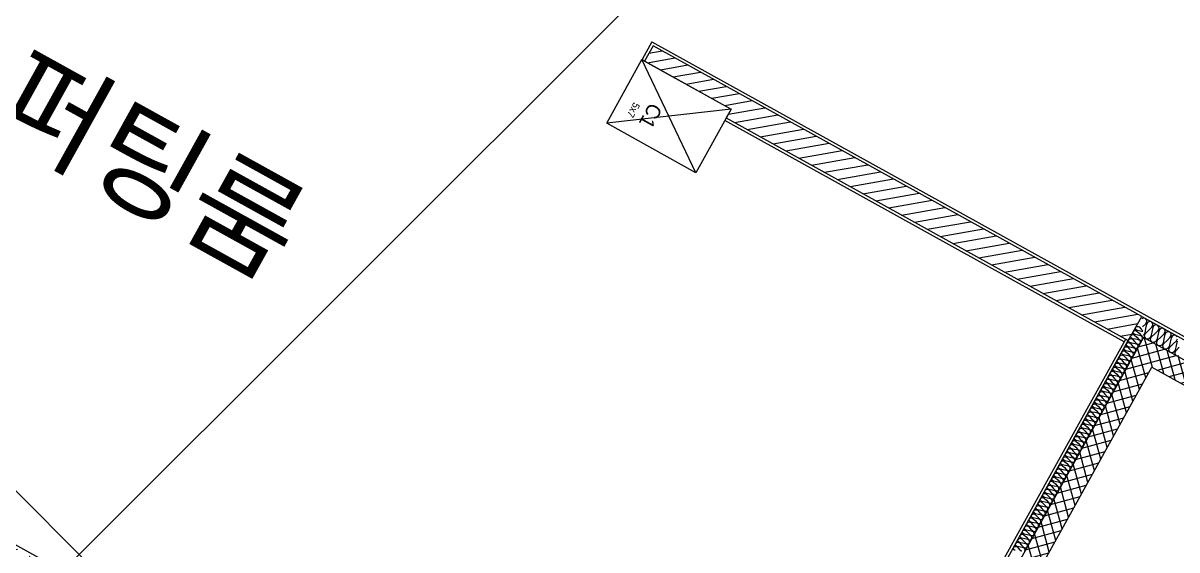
# Model space of a CAD drawing. Header units: millimetres. Extents: x -21000 to 567700, y 435000 to 850800.
# Drawn here: x 263850 to 271770, y 576083 to 579702 of the extents above; entities that cross this region are included whole.
import ezdxf
from ezdxf.xclip import XClip

# ---------------------------------------------------------------- set-up
doc = ezdxf.new("R2010")
doc.units = ezdxf.units.MM
doc.header["$LTSCALE"] = 700
doc.header["$XCLIPFRAME"] = 2
doc.linetypes.add('AB_Pbase$0$주차장기둥$0$CEN', pattern=[62, 60, -1, 0, -1])
doc.layers.get('0').update_dxf_attribs({"color": 2})
doc.layers.add('AB_Pbase$0$DEFPOINT', color=247, linetype='Continuous', plot=False)
doc.layers.add('AB_Pbase$0$주차장기둥$0$DEFPOINT', color=247, linetype='Continuous', plot=False)
for name, color, linetype in [('AB_Pbase$0$ELE8', 8, 'Continuous'), ('AB_Pbase$0$FIN', 6, 'Continuous'), ('AB_Pbase$0$HAT-BR', 5, 'Continuous'), ('AB_Pbase$0$INS', 8, 'Continuous'), ('AB_Pbase$0$WAL', 3, 'Continuous'), ('AB_Pbase$0$주차장기둥$0$CEN_P', 244, 'AB_Pbase$0$주차장기둥$0$CEN')]:
    doc.layers.add(name, color=color, linetype=linetype)
doc.styles.add('AB_Pbase$0$울릉도L', font='')
doc.styles.add('AB_Pbase$0$주차장기둥$0$맑은 고딕', font='')
doc.styles.get('AB_Pbase$0$울릉도L').set_extended_font_data('Dotum')
doc.styles.get('AB_Pbase$0$주차장기둥$0$맑은 고딕').set_extended_font_data('Dotum')

# ---------------------------------------------------------------- blocks, each defined once
blk = doc.blocks.new('AB_Pbase$0$주차장기둥$0$cen 2bl 지하')
at = {"layer": 'AB_Pbase$0$주차장기둥$0$CEN_P', "color": 54}
for p, q in [((-87764.1, 77982.1), (41391.4, 40910.3)), ((-23918.9, 66627), (-42086.9, 3331.1))]:
    blk.add_line(p, q, dxfattribs=at)
blk = doc.blocks.new('AB_Pbase$0$주차장기둥$0$p기둥 5x7')
blk.add_lwpolyline([(-250, 350), (250, 350), (250, -350), (-250, -350)], close=True)
at = {"layer": 'AB_Pbase$0$주차장기둥$0$DEFPOINT'}
for p, q in [((250, 350), (-250, -350)), ((-250, 350), (250, -350))]:
    blk.add_line(p, q, dxfattribs=at)
at = {"layer": 'AB_Pbase$0$주차장기둥$0$DEFPOINT', "color": 6, "style": 'AB_Pbase$0$주차장기둥$0$맑은 고딕'}
for s, height, p in [('C1', 100, (-24.4, -160.2)), ('5x7', 50, (28.8, -258.5))]:
    blk.add_text(s, height=height, rotation=0, dxfattribs=at).set_placement(p)
blk = doc.blocks.new('AB_Pbase$0$주차장기둥')
for name, p, rotation in [('AB_Pbase$0$주차장기둥$0$cen 2bl 지하', (36991.8, -11666.7), 1.99999810188403), ('AB_Pbase$0$주차장기둥$0$p기둥 5x7', (11059.6, 52250.1), 271.9999981018843)]:
    blk.add_blockref(name, p, dxfattribs=dict(rotation=rotation))
blk = doc.blocks.new('AB_Pbase')
at = {"layer": 'AB_Pbase$0$ELE8'}
h = blk.add_hatch(dxfattribs=at)
h.set_pattern_fill('NET', color=256, scale=20, angle=15.182184)
h.paths.add_polyline_path([(273083.7, 576687.4), (271540, 577543.1), (269067.7, 573082.9), (269198.9, 573010.2), (271598.5, 577339.2), (273011, 576556.2)])
h.paths.add_polyline_path([(271036.4, 571991.6), (269969.4, 572583.1), (269896.7, 572451.9), (270963.7, 571860.4)])
h.paths.add_polyline_path([(267533.6, 573933.3), (268338.2, 573487.2), (268265.5, 573356), (267460.8, 573802.1)])
h.paths.add_polyline_path([(265762.5, 574915), (265689.7, 574783.8), (266666.9, 574242.1), (266739.6, 574373.3)])
h.paths.add_polyline_path([(282834.2, 606034.8), (283184, 605840.9), (283169.5, 605814.7), (283344.4, 605717.8), (283358.9, 605743.9), (283971.2, 605404.6), (286695.8, 610320), (286564.6, 610392.7), (286254.3, 609833), (283267.5, 611488.6), (283194.8, 611357.4), (286181.6, 609701.8), (283912.7, 605608.5), (280799.1, 607334.5), (280726.3, 607203.3), (282834.2, 606034.9)])
h.paths.add_polyline_path([(284863.4, 564098.5), (284936.1, 564229.7), (285618.3, 563851.5), (285545.6, 563720.4)])
h.paths.add_polyline_path([(288106.1, 564564.9), (288237.3, 564492.2), (288615.4, 565174.4), (288484.2, 565247.1)])
h.paths.add_polyline_path([(287614.8, 563328), (287687.5, 563459.2), (288859.5, 562809.5), (288786.8, 562678.3)])
h.paths.add_polyline_path([(290056.1, 561894.8), (289924.9, 561967.5), (289110.4, 560498.1), (289241.6, 560425.4)])
h.paths.add_polyline_path([(281687.8, 603760.5), (279492.5, 604977.4), (279630.7, 605226.6), (279761.9, 605153.9), (279696.4, 605035.8), (281760.5, 603891.7), (281687.8, 603760.5)])
h.paths.add_polyline_path([(282125.1, 603518.1), (286585.7, 601045.6), (286658.4, 601176.7), (282197.8, 603649.3), (282125.1, 603518.1)])
h.paths.add_polyline_path([(287197.9, 600706.2), (287270.6, 600837.4), (288119, 600367.1), (274239.1, 575327.1), (274107.9, 575399.8), (274340.4, 575819.3), (273623.2, 576216.8), (273695.9, 576348), (274413.1, 575950.5), (287915.1, 600308.6), (287197.9, 600706.2)])
at = {"layer": 'AB_Pbase$0$HAT-BR'}
h = blk.add_hatch(dxfattribs=at)
h.set_pattern_fill('ANSI31', color=256, scale=20, angle=145)
h.paths.add_polyline_path([(235929.4, 604527.6), (236063.8, 604661.9), (238153, 602571.6), (240063.6, 606018.4), (240229.8, 605926.3), (238280.5, 602409.7), (237010.4, 601140.3), (237826.9, 600323.4), (237692.5, 600189.1), (236741.7, 601140.4), (238029, 602427)])
h.paths.add_polyline_path([(238632.8, 599517.1), (232550.1, 593437.5), (232684.4, 593303.2), (238767.1, 599382.7)])
h.paths.add_polyline_path([(239573, 598576.4), (244422.5, 593724.3), (238339.7, 587644.8), (238205.4, 587779.2), (244153.8, 593724.4), (239438.6, 598442)])
h.paths.add_polyline_path([(253366.3, 576146.8), (254890.9, 574621.3), (254756.5, 574487), (253231.9, 576012.5)], flags=17)
h.paths.add_polyline_path([(246954.3, 581883.1), (245525.6, 580455.2), (245391.3, 580589.5), (246820, 582017.5)])
h.paths.add_polyline_path([(247173.6, 582371), (252407.6, 587602.2), (252541.9, 587467.8), (247308, 582236.6)])
h.paths.add_polyline_path([(260580.1, 582120.7), (261142.4, 583135.1), (260976.2, 583227.2), (260414, 582212.8)], flags=17)
h.paths.add_polyline_path([(263886.9, 576046.1), (264234.4, 575698.5), (264194.3, 575658.4), (265114.4, 575148.5), (265206.5, 575314.6)])
edge = h.paths.add_edge_path()
edge.add_line((263638.9, 581842.7), (261303.6, 583137.2))
edge.add_line((261303.6, 583137.2), (261395.8, 583303.3))
edge.add_line((261395.8, 583303.3), (265930.7, 580789.6))
edge.add_line((265930.7, 580789.6), (269809.1, 587786.6))
edge.add_line((269809.1, 587786.6), (269975.3, 587694.4))
edge.add_line((269975.3, 587694.4), (266096.8, 580697.5))
edge.add_line((266096.8, 580697.5), (266534.1, 580455.1))
edge.add_line((266534.1, 580455.1), (266442, 580288.9))
edge.add_line((266442, 580288.9), (263805.1, 581750.6))
edge.add_line((263638.9, 581842.7), (262485.1, 579761.3))
edge.add_line((263805.1, 581750.6), (261405.4, 577421.6))
edge.add_line((262393, 579595.1), (259935.3, 580957.4))
edge.add_line((262485.1, 579761.3), (259861.3, 581215.7))
edge.add_line((262393, 579595.1), (261239.3, 577513.7))
edge.add_line((259861.3, 581215.7), (259168.1, 579965.2))
edge.add_line((259334.3, 579873.1), (259168.1, 579965.2))
edge.add_line((259935.3, 580957.4), (259334.3, 579873.1))
edge.add_line((261239.3, 577513.7), (258615.4, 578968.1))
edge.add_line((258615.4, 578968.1), (258523.3, 578802))
edge.add_line((258523.3, 578802), (263739.4, 575910.6))
edge.add_line((263739.4, 575910.6), (263879.2, 576050.4))
edge.add_line((263879.2, 576050.4), (261405.4, 577421.6))
edge = h.paths.add_edge_path()
edge.add_line((273761.7, 610263.5), (273411.9, 610457.4))
edge.add_line((273411.9, 610457.4), (273281, 610221.2))
edge.add_line((273281, 610221.2), (271837.9, 611021.2))
edge.add_line((271837.9, 611021.2), (270579.8, 608751.5))
edge.add_line((270579.8, 608751.5), (267899.1, 610237.5))
edge.add_line((267899.1, 610237.5), (268345.1, 611042.1))
edge.add_line((268345.1, 611042.1), (267907.8, 611284.5))
edge.add_line((267907.8, 611284.5), (267461.8, 610479.9))
edge.add_line((267461.8, 610479.9), (264676.1, 612024))
edge.add_line((264676.1, 612024), (266867.4, 615977.3))
edge.add_line((266867.4, 615977.3), (266701.3, 616069.4))
edge.add_line((266701.3, 616069.4), (265295.3, 613533))
edge.add_line((265295.3, 613533), (264945.5, 613726.9))
edge.add_line((264945.5, 613726.9), (264853.4, 613560.7))
edge.add_line((264853.4, 613560.7), (265203.2, 613366.8))
edge.add_line((265203.2, 613366.8), (264417.8, 611949.9))
edge.add_line((264417.8, 611949.9), (276229.5, 605402.6))
edge.add_line((276229.5, 605402.6), (278088.8, 608756.8))
edge.add_line((278088.8, 608756.8), (278565.5, 608492.5))
edge.add_line((278565.5, 608492.5), (278798.2, 608912.4))
edge.add_line((278798.2, 608912.4), (278719.4, 608956))
edge.add_line((278719.4, 608956), (278578.9, 608702.3))
edge.add_line((278578.9, 608702.3), (278093.4, 608971.4))
edge.add_line((278093.4, 608971.4), (278825.5, 610292.1))
edge.add_line((278825.5, 610292.1), (278746.8, 610335.7))
edge.add_line((278746.8, 610335.7), (278092.3, 609155))
edge.add_line((278092.3, 609155), (277414.5, 609530.7))
edge.add_line((277414.5, 609530.7), (277370.8, 609452))
edge.add_line((277370.8, 609452), (278048.7, 609076.3))
edge.add_line((278048.7, 609076.3), (276155.5, 605660.9))
edge.add_line((276155.5, 605660.9), (275027.2, 606286.3))
edge.add_line((275027.2, 606286.3), (275473.2, 607090.9))
edge.add_line((275473.2, 607090.9), (275394.5, 607134.6))
edge.add_line((275394.5, 607134.6), (274948.5, 606329.9))
edge.add_line((274948.5, 606329.9), (274668.6, 606485.1))
edge.add_line((274668.6, 606485.1), (275114.6, 607289.7))
edge.add_line((275114.6, 607289.7), (275035.9, 607333.3))
edge.add_line((275035.9, 607333.3), (274589.9, 606528.7))
edge.add_line((274589.9, 606528.7), (270746, 608659.4))
edge.add_line((270746, 608659.4), (271911.9, 610762.9))
edge.add_line((271911.9, 610762.9), (273538.7, 609861.1))
edge.add_line((273538.7, 609861.1), (273766.6, 610272.2))
h.paths.add_polyline_path([(249823.9, 630123.9), (248214.6, 631015.9), (248122.5, 630849.7), (249731.8, 629957.7)])
h.paths.add_polyline_path([(264448.6, 621462.8), (264706.6, 621319.7), (264798.7, 621485.9), (263959.1, 621951.3), (263866.9, 621785.1), (264282.4, 621554.9), (263271.6, 619731.3), (263437.7, 619639.2)])
h.paths.add_polyline_path([(269499.6, 619034.5), (268660, 619499.9), (268567.9, 619333.7), (269048.9, 619067.1), (267972.6, 617125.4), (268138.8, 617033.3), (269215.1, 618975), (269407.5, 618868.3)])
h.paths.add_polyline_path([(278950.9, 618872.1), (277573.4, 619635.6), (275440.2, 615787.3), (272265.3, 617547.2), (272173.2, 617381), (274499.7, 616091.4), (273527.6, 614337.8), (273693.8, 614245.7), (274665.9, 615999.3), (276004, 615257.5), (276166.4, 615550.5), (275676.7, 615822), (277647.4, 619377.4), (278858.8, 618705.9)])
h.paths.add_polyline_path([(271683.5, 616497.6), (271517.4, 616589.7), (270492, 614739.9), (270658.2, 614647.8)])
h.paths.add_polyline_path([(266121, 619581), (265095.6, 617731.2), (264929.4, 617823.3), (265954.8, 619673.1)])
h.paths.add_polyline_path([(264405.1, 617124.9), (264497.2, 617291.1), (264296.1, 617402.6), (264203.9, 617236.4)])
edge = h.paths.add_edge_path()
edge.add_line((261140, 623342.4), (261232.1, 623508.6))
edge.add_line((261232.1, 623508.6), (257484.4, 625586))
edge.add_line((257484.4, 625586), (257392.3, 625419.8))
edge.add_line((257392.3, 625419.8), (258756.7, 624663.5))
edge.add_line((258756.7, 624663.5), (257030.8, 621549.9))
edge.add_line((257030.8, 621549.9), (255666.4, 622306.2))
edge.add_line((255666.4, 622306.2), (255622.7, 622227.5))
edge.add_line((255622.7, 622227.5), (256987.1, 621471.2))
edge.add_line((256987.1, 621471.2), (256735, 621016.4))
edge.add_line((256735, 621016.4), (256813.8, 620972.7))
edge.add_line((256813.8, 620972.7), (258835.4, 624619.9))
edge.add_line((258835.4, 624619.9), (261140, 623342.4))
h.paths.add_polyline_path([(252295.3, 623557.4), (252251.7, 623478.7), (252800.5, 623174.5), (252844.1, 623253.2)], flags=17)
h.paths.add_polyline_path([(278024, 614023.5), (278741.6, 615317.9), (277798.7, 613617.1), (277877.5, 613573.4), (278119.7, 614010.5), (279335.4, 613336.6), (279379.1, 613415.3), (278163.4, 614089.2), (278820.3, 615274.3), (278741.6, 615317.9)])
h.paths.add_polyline_path([(276999.8, 611990.1), (277047.9, 611963.4), (276926.7, 611744.8), (276799.9, 611815.1), (277163.5, 612471), (277242.2, 612427.4)], flags=17)
h.paths.add_polyline_path([(275349.5, 612653.4), (275456.1, 612845.8), (275766.5, 612673.7), (275659.8, 612481.3)], flags=17)
h.paths.add_polyline_path([(274915.1, 612859.8), (274748.9, 612952), (274506.5, 612514.6), (274672.7, 612422.5)], flags=17)
h.paths.add_polyline_path([(279024.5, 610867.8), (280144.5, 612888.1), (280223.2, 612844.5), (279103.3, 610824.1)])
h.paths.add_polyline_path([(279601.8, 610547.8), (280721.7, 612568.2), (280800.4, 612524.5), (279680.5, 610504.2)])
edge = h.paths.add_edge_path()
edge.add_line((268115.9, 579441.1), (268710.6, 579111.4))
edge.add_line((268710.6, 579111.4), (268676.7, 579050.2))
edge.add_line((268676.7, 579050.2), (271436.1, 577520.6))
edge.add_line((271436.1, 577520.6), (271470, 577581.9))
edge.add_line((271470, 577581.9), (271528.2, 577686.8))
edge.add_line((271528.2, 577686.8), (268174.1, 579546.1))
edge.add_line((268174.1, 579546.1), (268115.9, 579441.1))
h.paths.add_polyline_path([(252546, 576288.4), (251117.3, 574860.5), (254615.6, 571360.4), (257807.1, 577118), (257640.9, 577210.2), (255736.8, 573775), (255682.7, 573829.2), (255548.3, 573694.9), (255641, 573602.1), (254521.2, 571582.1), (251315.3, 574789.7), (252680.4, 576154.1)])
h.paths.add_polyline_path([(254748.7, 622094.5), (254457.8, 621569.8), (254624, 621477.7), (254914.9, 622002.4)], flags=17)
h.paths.add_polyline_path([(260390.1, 620339.5), (260224, 620431.6), (261377.8, 622513.2), (261544, 622421.1)])
h.paths.add_polyline_path([(246694.2, 601788.4), (244262.8, 603136.2), (244354.9, 603302.4), (246786.3, 601954.6)])
h.paths.add_polyline_path([(264513.8, 616681.6), (263362.4, 614604.4), (263948.4, 614279.6), (263856.3, 614113.4), (262500.6, 614864.9), (262592.7, 615031.1), (263196.2, 614696.5), (264347.6, 616773.8)])
h.paths.add_polyline_path([(251505.8, 616203), (251413.7, 616036.9), (267384.3, 607184.2), (267476.4, 607350.4)])
h.paths.add_polyline_path([(271057.7, 605148), (274188.8, 603412.4), (272429, 600237.5), (270189.9, 601478.7), (270097.8, 601312.5), (274624, 598803.6), (274716.1, 598969.8), (272595.1, 600145.4), (274355, 603320.3), (277464.3, 601596.8), (270405.5, 588862.3), (265870.5, 591376.1), (265778.4, 591209.9), (270479.5, 588604), (277722.6, 601670.9), (271149.8, 605314.2)])
h.paths.add_polyline_path([(255481.8, 630440.5), (255389.7, 630274.4), (255792, 630051.4), (254296.4, 627353.1), (254375.1, 627309.5), (255870.8, 630007.7), (258726.4, 628424.8), (257230.8, 625726.6), (257396.9, 625634.5), (258984.7, 628498.9)])
h.paths.add_polyline_path([(252754.7, 624571.9), (253714.6, 626303.6), (253793.4, 626260), (252833.4, 624528.2)])
h.paths.add_polyline_path([(271454, 617733.9), (271546.1, 617900.1), (271143.9, 618123.1), (271051.8, 617956.9)])
h.paths.add_polyline_path([(274129.6, 612597.8), (274173.2, 612676.5), (272975, 613340.7), (272679.2, 612807.2), (272845.4, 612715.1), (273097.5, 613169.9)], flags=17)
h.paths.add_polyline_path([(261119, 615848), (261285.2, 615755.9), (262691.1, 618292.3), (262525, 618384.4)])
h.paths.add_polyline_path([(261302.7, 615746.2), (261210.6, 615580), (261503.6, 615417.6), (261595.7, 615583.7)], flags=17)
h.paths.add_polyline_path([(260779.6, 615235.7), (260945.8, 615143.6), (260407.7, 614172.8), (247559.5, 621294.6), (247428.3, 621367.4), (245110.6, 622652.1), (245202.7, 622818.3), (246042.3, 622352.9), (246488.4, 623157.5), (246654.5, 623065.4), (246208.5, 622260.8), (248062.7, 621233), (249400.8, 623646.9), (248952.5, 623895.4), (248996.2, 623974.1), (249984.5, 623426.3), (249940.9, 623347.5), (249479.5, 623603.3), (248141.4, 621189.3), (250017.5, 620149.4), (251359.6, 622570.7), (250948.5, 622798.5), (250988.1, 622869.9), (251939.3, 622342.7), (251895.6, 622264), (251434.3, 622519.7), (250096.2, 620105.8), (252811.9, 618600.4), (253257.9, 619405.1), (253336.6, 619361.5), (252890.6, 618556.8), (253257.9, 618353.2), (254159.7, 619980), (253792.3, 620183.6), (253676, 619973.7), (253597.3, 620017.3), (253905.1, 620572.7), (254071.3, 620480.6), (253971.9, 620301.3), (254627.9, 619937.7), (254535.8, 619771.5), (254238.4, 619936.4), (253336.7, 618309.6), (254613.6, 617601.7), (255607.5, 619394.7), (255773.6, 619302.6), (254779.8, 617509.6), (260333.6, 614431.1)])
h.paths.add_polyline_path([(251257.3, 624727.3), (251091.2, 624819.4), (250887.5, 624452.1), (248071, 626013.3), (247978.9, 625847.1), (247979.1, 625847), (246827.7, 623769.8), (246993.9, 623677.6), (248145.3, 625754.9), (251552, 623866.5), (251644.1, 624032.7), (251053.7, 624359.9)])
h.paths.add_polyline_path([(239278.8, 608614.4), (239444.9, 608522.3), (239503.1, 608627.2), (240058.5, 608319.4), (240150.6, 608485.5), (239595.2, 608793.4), (239937, 609410), (239416.6, 609698.5), (239373, 609619.7), (239727.2, 609423.4)], flags=17)
h.paths.add_polyline_path([(249096, 617321.6), (249188.1, 617487.8), (246328.1, 619073.1), (246196.9, 619145.8), (244727.6, 619960.3), (244635.4, 619794.1)])
h.paths.add_polyline_path([(244912.1, 609773.6), (245004.2, 609939.8), (238523.3, 613532.3), (235245.5, 607619), (234042, 606416.1), (235434.6, 605022.7), (235569, 605157.1), (234240, 606486.8), (235318, 607564.2), (236122.2, 609014.9), (238706.7, 607582.3), (238270.4, 606795.2), (238991.9, 606395.2), (239084, 606561.4), (238528.6, 606869.2), (239047.4, 607805.1), (238881.2, 607897.2), (238798.8, 607748.5), (238357.1, 607993.3), (239086.7, 609309.6), (239008, 609353.3), (238278.4, 608037), (236214.3, 609181.1), (238509.9, 613322.4), (242795.5, 610946.9), (241038.1, 607776.4), (241204.2, 607684.3), (242961.7, 610854.8)])
h.paths.add_polyline_path([(254770.9, 631457.8), (254937, 631365.6), (255145.7, 631742.1), (254979.5, 631834.2)])
h.paths.add_polyline_path([(254539.5, 630648.5), (254373.3, 630740.6), (254143, 630325.1), (253548.3, 630654.8), (253504.7, 630576.1), (254099.4, 630246.4), (253042.5, 628339.7), (251765.6, 629047.6), (252822.5, 630954.2), (252848.7, 630939.7), (252892.3, 631018.4), (252787.4, 631076.6), (251686.9, 629091.2), (250436.1, 629784.5), (250344, 629618.3), (251594.7, 628925), (250494.2, 626939.6), (250599.2, 626881.5), (250642.8, 626960.2), (250616.6, 626974.7), (251673.5, 628881.4), (252950.4, 628173.6), (251893.5, 626266.9), (251298.8, 626596.6), (251255.1, 626517.9), (251849.9, 626188.2), (251488.7, 625536.6), (251654.9, 625444.5)])
at = {"layer": 'AB_Pbase$0$FIN'}
for p, q in [((268166.3, 579573.3), (268098.4, 579450.8)), ((268166.3, 579573.3), (274358.6, 576140.8)), ((271408.9, 577512.8), (268667, 579032.7)), ((271528.2, 577686.8), (274366.4, 576113.6)), ((269028.7, 573218.8), (271418.6, 577530.3)), ((269036.5, 573191.6), (271436.1, 577520.6)), ((269028.7, 573218.8), (261432.6, 577429.4))]:
    blk.add_line(p, q, dxfattribs=at)
at = {"layer": 'AB_Pbase$0$INS'}
for points in [[(271534.2, 577614.5), (271534.5, 577614.8), (271556.9, 577636.6), (271563.3, 577648.2), (271562.8, 577662.2), (271553.6, 577672.8), (271539.7, 577675), (271529.6, 577670)], [(271782.2, 577414.3), (271768.3, 577416.5), (271759.1, 577427.1), (271757.5, 577441.7), (271763.9, 577453.3), (271786.4, 577475.1)], [(271772, 577517.4), (271765.4, 577486.8), (271758.7, 577456.2), (271752.3, 577444.6), (271740.2, 577437.6), (271726.3, 577439.8), (271717.1, 577450.4), (271715.6, 577465), (271722, 577476.5), (271744.4, 577498.4), (271766.8, 577520.3), (271773.2, 577531.8)], [(271772.7, 577545.8), (271763.5, 577556.4), (271749.6, 577558.6), (271736.5, 577552.2), (271730.1, 577540.6), (271723.4, 577510), (271716.7, 577479.4), (271710.3, 577467.9), (271698.2, 577460.9), (271684.3, 577463.1), (271675.1, 577473.7), (271673.6, 577488.3), (271680, 577499.8), (271702.4, 577521.7), (271724.8, 577543.5), (271731.2, 577555.1), (271730.7, 577569.1), (271721.5, 577579.7), (271707.6, 577581.9), (271694.5, 577575.5), (271688.1, 577563.9), (271681.4, 577533.3), (271674.7, 577502.7), (271668.3, 577491.2), (271656.2, 577484.2), (271642.3, 577486.4), (271633.1, 577497), (271631.6, 577511.5), (271638, 577523.1), (271660.4, 577544.9), (271682.8, 577566.8), (271689.2, 577578.4), (271688.8, 577592.3), (271679.5, 577602.9), (271665.7, 577605.1), (271652.5, 577598.7), (271646.1, 577587.2), (271639.4, 577556.6), (271632.8, 577526), (271626.4, 577514.4), (271614.2, 577507.4), (271600.4, 577509.6), (271591.1, 577520.2), (271589.6, 577534.8), (271596, 577546.3), (271618.4, 577568.2), (271640.8, 577590.1), (271647.2, 577601.6), (271646.8, 577615.6), (271637.6, 577626.2), (271623.7, 577628.4), (271610.5, 577622), (271604.1, 577610.5), (271597.4, 577579.8), (271590.8, 577549.2), (271584.4, 577537.7), (271572.3, 577530.7), (271558.4, 577532.9), (271549.2, 577543.5), (271547.6, 577558.1), (271554, 577569.6), (271576.5, 577591.5), (271598.9, 577613.4), (271605.3, 577624.9), (271604.8, 577638.9), (271595.6, 577649.5), (271581.7, 577651.7), (271568.5, 577645.3), (271562.1, 577633.7), (271555.5, 577603.1), (271548.8, 577572.5), (271542.4, 577561), (271538.7, 577558.9)], [(270659.7, 576078.7), (270652, 576082.9), (270647.3, 576091), (270648.8, 576100.3), (270655.8, 576106.4), (270665.6, 576107.4), (270673.3, 576103.2), (270687.8, 576088.2), (270702.4, 576073.3)], [(270726.5, 576075.5), (270728, 576084.7), (270723.7, 576093.5), (270716, 576097.8), (270695.6, 576102.2), (270675.2, 576106.7), (270667.5, 576110.9), (270662.8, 576119), (270664.3, 576128.2), (270671.4, 576134.4), (270681.1, 576135.4), (270688.8, 576131.1), (270703.3, 576116.2), (270717.9, 576101.3), (270725.6, 576097), (270735, 576097.3), (270742, 576103.5), (270743.5, 576112.7), (270739.2, 576121.5), (270731.5, 576125.7), (270711.1, 576130.2), (270690.7, 576134.6), (270683, 576138.9), (270678.3, 576147), (270679.8, 576156.2), (270686.9, 576162.4), (270696.6, 576163.4), (270704.3, 576159.1), (270718.9, 576144.2), (270733.4, 576129.2), (270741.1, 576125), (270750.5, 576125.3), (270757.5, 576131.4), (270759, 576140.7), (270754.7, 576149.5), (270747, 576153.7), (270726.6, 576158.2), (270706.2, 576162.6), (270698.5, 576166.9), (270693.9, 576175), (270695.3, 576184.2), (270702.4, 576190.4), (270712.1, 576191.4), (270719.8, 576187.1), (270734.4, 576172.2), (270749, 576157.2), (270756.7, 576153), (270766, 576153.3), (270773, 576159.4), (270774.5, 576168.7), (270770.2, 576177.5), (270762.5, 576181.7), (270742.1, 576186.2), (270721.7, 576190.6), (270714, 576194.9), (270709.4, 576203), (270710.8, 576212.2), (270717.9, 576218.4), (270727.6, 576219.4), (270735.3, 576215.1), (270749.9, 576200.2), (270764.5, 576185.2), (270772.2, 576181), (270781.5, 576181.3), (270788.6, 576187.4), (270790, 576196.7), (270785.7, 576205.4), (270778, 576209.7), (270757.6, 576214.2), (270737.2, 576218.6), (270729.5, 576222.9), (270724.9, 576230.9), (270726.3, 576240.2), (270733.4, 576246.3), (270743.1, 576247.4), (270750.8, 576243.1), (270765.4, 576228.2), (270780, 576213.2), (270787.7, 576208.9), (270797, 576209.3), (270804.1, 576215.4), (270805.5, 576224.7), (270801.3, 576233.4), (270793.6, 576237.7), (270773.2, 576242.1), (270752.8, 576246.6), (270745.1, 576250.9), (270740.4, 576258.9), (270741.9, 576268.2), (270748.9, 576274.3), (270758.6, 576275.3), (270766.3, 576271.1), (270780.9, 576256.1), (270795.5, 576241.2), (270803.2, 576236.9), (270812.5, 576237.2), (270819.6, 576243.4), (270821.1, 576252.6), (270816.8, 576261.4), (270809.1, 576265.7), (270788.7, 576270.1), (270768.3, 576274.6), (270760.6, 576278.8), (270755.9, 576286.9), (270757.4, 576296.2), (270764.4, 576302.3), (270774.2, 576303.3), (270781.8, 576299.1), (270796.4, 576284.1), (270811, 576269.2), (270818.7, 576264.9), (270828, 576265.2), (270835.1, 576271.4), (270836.6, 576280.6), (270832.3, 576289.4), (270824.6, 576293.7), (270804.2, 576298.1), (270783.8, 576302.6), (270776.1, 576306.8), (270771.4, 576314.9), (270772.9, 576324.2), (270780, 576330.3), (270789.7, 576331.3), (270797.4, 576327.1), (270811.9, 576312.1), (270826.5, 576297.2), (270834.2, 576292.9), (270843.6, 576293.2), (270850.6, 576299.4), (270852.1, 576308.6), (270847.8, 576317.4), (270840.1, 576321.7), (270819.7, 576326.1), (270799.3, 576330.6), (270791.6, 576334.8), (270786.9, 576342.9), (270788.4, 576352.1), (270795.5, 576358.3), (270805.2, 576359.3), (270812.9, 576355), (270827.5, 576340.1), (270842, 576325.2), (270849.7, 576320.9), (270859.1, 576321.2), (270866.1, 576327.4), (270867.6, 576336.6), (270863.3, 576345.4), (270855.6, 576349.6), (270835.2, 576354.1), (270814.8, 576358.5), (270807.1, 576362.8), (270802.4, 576370.9), (270803.9, 576380.1), (270811, 576386.3), (270820.7, 576387.3), (270828.4, 576383), (270843, 576368.1), (270857.6, 576353.1), (270865.3, 576348.9), (270874.6, 576349.2), (270881.6, 576355.3), (270883.1, 576364.6), (270878.8, 576373.4), (270871.1, 576377.6), (270850.7, 576382.1), (270830.3, 576386.5), (270822.6, 576390.8), (270818, 576398.9), (270819.4, 576408.1), (270826.5, 576414.3), (270836.2, 576415.3), (270843.9, 576411), (270858.5, 576396.1), (270873.1, 576381.1), (270880.8, 576376.9), (270890.1, 576377.2), (270897.2, 576383.3), (270898.6, 576392.6), (270894.3, 576401.4), (270886.6, 576405.6), (270866.2, 576410.1), (270845.8, 576414.5), (270838.1, 576418.8), (270833.5, 576426.9), (270834.9, 576436.1), (270842, 576442.3), (270851.7, 576443.3), (270859.4, 576439), (270874, 576424.1), (270888.6, 576409.1), (270896.3, 576404.9), (270905.6, 576405.2), (270912.7, 576411.3), (270914.1, 576420.6), (270909.9, 576429.3), (270902.2, 576433.6), (270881.8, 576438.1), (270861.4, 576442.5), (270853.7, 576446.8), (270849, 576454.9), (270850.5, 576464.1), (270857.5, 576470.2), (270867.2, 576471.3), (270874.9, 576467), (270889.5, 576452.1), (270904.1, 576437.1), (270911.8, 576432.8), (270921.1, 576433.2), (270928.2, 576439.3), (270929.7, 576448.6), (270925.4, 576457.3), (270917.7, 576461.6), (270897.3, 576466), (270876.9, 576470.5), (270869.2, 576474.8), (270864.5, 576482.8), (270866, 576492.1), (270873, 576498.2), (270882.7, 576499.3), (270890.4, 576495), (270905, 576480), (270919.6, 576465.1), (270927.3, 576460.8), (270936.6, 576461.2), (270943.7, 576467.3), (270945.2, 576476.5), (270940.9, 576485.3), (270933.2, 576489.6), (270912.8, 576494), (270892.4, 576498.5), (270884.7, 576502.8), (270880, 576510.8), (270881.5, 576520.1), (270888.6, 576526.2), (270898.3, 576527.2), (270906, 576523), (270920.5, 576508), (270935.1, 576493.1), (270942.8, 576488.8), (270952.1, 576489.1), (270959.2, 576495.3), (270960.7, 576504.5), (270956.4, 576513.3), (270948.7, 576517.6), (270928.3, 576522), (270907.9, 576526.5), (270900.2, 576530.7), (270895.5, 576538.8), (270897, 576548.1), (270904.1, 576554.2), (270913.8, 576555.2), (270921.5, 576551), (270936.1, 576536), (270950.6, 576521.1), (270958.3, 576516.8), (270967.7, 576517.1), (270974.7, 576523.3), (270976.2, 576532.5), (270971.9, 576541.3), (270964.2, 576545.6), (270943.8, 576550), (270923.4, 576554.5), (270915.7, 576558.7), (270911, 576566.8), (270912.5, 576576.1), (270919.6, 576582.2), (270929.3, 576583.2), (270937, 576578.9), (270951.6, 576564), (270966.2, 576549.1), (270973.9, 576544.8), (270983.2, 576545.1), (270990.2, 576551.3), (270991.7, 576560.5), (270987.4, 576569.3), (270979.7, 576573.6), (270959.3, 576578), (270938.9, 576582.4), (270931.2, 576586.7), (270926.6, 576594.8), (270928, 576604), (270935.1, 576610.2), (270944.8, 576611.2), (270952.5, 576606.9), (270967.1, 576592), (270981.7, 576577), (270989.4, 576572.8), (270998.7, 576573.1), (271005.8, 576579.2), (271007.2, 576588.5), (271002.9, 576597.3), (270995.2, 576601.5), (270974.8, 576606), (270954.4, 576610.4), (270946.7, 576614.7), (270942.1, 576622.8), (270943.5, 576632), (270950.6, 576638.2), (270960.3, 576639.2), (270968, 576634.9), (270982.6, 576620), (270997.2, 576605), (271004.9, 576600.8), (271014.2, 576601.1), (271021.3, 576607.2), (271022.7, 576616.5), (271018.5, 576625.3), (271010.8, 576629.5), (270990.4, 576634), (270970, 576638.4), (270962.3, 576642.7), (270957.6, 576650.8), (270959.1, 576660), (270966.1, 576666.2), (270975.8, 576667.2), (270983.5, 576662.9), (270998.1, 576648), (271012.7, 576633), (271020.4, 576628.8), (271029.7, 576629.1), (271036.8, 576635.2), (271038.3, 576644.5), (271034, 576653.2), (271026.3, 576657.5), (271005.9, 576662), (270985.5, 576666.4), (270977.8, 576670.7), (270973.1, 576678.8), (270974.6, 576688), (270981.6, 576694.1), (270991.3, 576695.2), (270999, 576690.9), (271013.6, 576676), (271028.2, 576661), (271035.9, 576656.7), (271045.2, 576657.1), (271052.3, 576663.2), (271053.8, 576672.5), (271049.5, 576681.2), (271041.8, 576685.5), (271021.4, 576690), (271001, 576694.4), (270993.3, 576698.7), (270988.6, 576706.7), (270990.1, 576716), (270997.1, 576722.1), (271006.9, 576723.2), (271014.6, 576718.9), (271029.1, 576703.9), (271043.7, 576689), (271051.4, 576684.7), (271060.7, 576685.1), (271067.8, 576691.2), (271069.3, 576700.4), (271065, 576709.2), (271057.3, 576713.5), (271036.9, 576717.9), (271016.5, 576722.4), (271008.8, 576726.7), (271004.1, 576734.7), (271005.6, 576744), (271012.7, 576750.1), (271022.4, 576751.1), (271030.1, 576746.9), (271044.7, 576731.9), (271059.2, 576717), (271066.9, 576712.7), (271076.3, 576713), (271083.3, 576719.2), (271084.8, 576728.4), (271080.5, 576737.2), (271072.8, 576741.5), (271052.4, 576745.9), (271032, 576750.4), (271024.3, 576754.6), (271019.6, 576762.7), (271021.1, 576772), (271028.2, 576778.1), (271037.9, 576779.1), (271045.6, 576774.9), (271060.2, 576759.9), (271074.8, 576745), (271082.4, 576740.7), (271091.8, 576741), (271098.8, 576747.2), (271100.3, 576756.4), (271096, 576765.2), (271088.3, 576769.5), (271067.9, 576773.9), (271047.5, 576778.4), (271039.8, 576782.6), (271035.2, 576790.7), (271036.6, 576800), (271043.7, 576806.1), (271053.4, 576807.1), (271061.1, 576802.9), (271075.7, 576787.9), (271090.3, 576773), (271098, 576768.7), (271107.3, 576769), (271114.4, 576775.2), (271115.8, 576784.4), (271111.5, 576793.2), (271103.8, 576797.5), (271083.4, 576801.9), (271063, 576806.4), (271055.3, 576810.6), (271050.7, 576818.7), (271052.1, 576827.9), (271059.2, 576834.1), (271068.9, 576835.1), (271076.6, 576830.8), (271091.2, 576815.9), (271105.8, 576801), (271113.5, 576796.7), (271122.8, 576797), (271129.9, 576803.2), (271131.3, 576812.4), (271127.1, 576821.2), (271119.4, 576825.4), (271099, 576829.9), (271078.6, 576834.3), (271070.9, 576838.6), (271066.2, 576846.7), (271067.7, 576855.9), (271074.7, 576862.1), (271084.4, 576863.1), (271092.1, 576858.8), (271106.7, 576843.9), (271121.3, 576828.9), (271129, 576824.7), (271138.3, 576825), (271145.4, 576831.1), (271146.8, 576840.4), (271142.6, 576849.2), (271134.9, 576853.4), (271114.5, 576857.9), (271094.1, 576862.3), (271086.4, 576866.6), (271081.7, 576874.7), (271083.2, 576883.9), (271090.2, 576890.1), (271099.9, 576891.1), (271107.6, 576886.8), (271122.2, 576871.9), (271136.8, 576856.9), (271144.5, 576852.7), (271153.8, 576853), (271160.9, 576859.1), (271162.4, 576868.4), (271158.1, 576877.2), (271150.4, 576881.4), (271130, 576885.9), (271109.6, 576890.3), (271101.9, 576894.6), (271097.2, 576902.7), (271098.7, 576911.9), (271105.7, 576918.1), (271115.5, 576919.1), (271123.2, 576914.8), (271137.7, 576899.9), (271152.3, 576884.9), (271160, 576880.6), (271169.3, 576881), (271176.4, 576887.1), (271177.9, 576896.4), (271173.6, 576905.1), (271165.9, 576909.4), (271145.5, 576913.9), (271125.1, 576918.3), (271117.4, 576922.6), (271112.7, 576930.6), (271114.2, 576939.9), (271121.3, 576946), (271131, 576947.1), (271138.7, 576942.8), (271153.3, 576927.8), (271167.8, 576912.9), (271175.5, 576908.6), (271184.9, 576909), (271191.9, 576915.1), (271193.4, 576924.3), (271189.1, 576933.1), (271181.4, 576937.4), (271161, 576941.8), (271140.6, 576946.3), (271132.9, 576950.6), (271128.2, 576958.6), (271129.7, 576967.9), (271136.8, 576974), (271146.5, 576975), (271154.2, 576970.8), (271168.8, 576955.8), (271183.3, 576940.9), (271191, 576936.6), (271200.4, 576936.9), (271207.4, 576943.1), (271208.9, 576952.3), (271204.6, 576961.1), (271196.9, 576965.4), (271176.5, 576969.8), (271156.1, 576974.3), (271148.4, 576978.5), (271143.8, 576986.6), (271145.2, 576995.9), (271152.3, 577002), (271162, 577003), (271169.7, 576998.8), (271184.3, 576983.8), (271198.9, 576968.9), (271206.6, 576964.6), (271215.9, 576964.9), (271222.9, 576971.1), (271224.4, 576980.3), (271220.1, 576989.1), (271212.4, 576993.4), (271192, 576997.8), (271171.6, 577002.3), (271163.9, 577006.5), (271159.3, 577014.6), (271160.7, 577023.9), (271167.8, 577030), (271177.5, 577031), (271185.2, 577026.8), (271199.8, 577011.8), (271214.4, 576996.9), (271222.1, 576992.6), (271231.4, 576992.9), (271238.5, 576999.1), (271239.9, 577008.3), (271235.6, 577017.1), (271228, 577021.4), (271207.6, 577025.8), (271187.1, 577030.3), (271179.5, 577034.5), (271174.8, 577042.6), (271176.3, 577051.8), (271183.3, 577058), (271193, 577059), (271200.7, 577054.7), (271215.3, 577039.8), (271229.9, 577024.9), (271237.6, 577020.6), (271246.9, 577020.9), (271254, 577027.1), (271255.4, 577036.3), (271251.2, 577045.1), (271243.5, 577049.3), (271223.1, 577053.8), (271202.7, 577058.2), (271195, 577062.5), (271190.3, 577070.6), (271191.8, 577079.8), (271198.8, 577086), (271208.5, 577087), (271216.2, 577082.7), (271230.8, 577067.8), (271245.4, 577052.8), (271253.1, 577048.6), (271262.4, 577048.9), (271269.5, 577055), (271271, 577064.3), (271266.7, 577073.1), (271259, 577077.3), (271238.6, 577081.8), (271218.2, 577086.2), (271210.5, 577090.5), (271205.8, 577098.6), (271207.3, 577107.8), (271214.3, 577114), (271224.1, 577115), (271231.8, 577110.7), (271246.3, 577095.8), (271260.9, 577080.8), (271268.6, 577076.6), (271277.9, 577076.9), (271285, 577083), (271286.5, 577092.3), (271282.2, 577101.1), (271274.5, 577105.3), (271254.1, 577109.8), (271233.7, 577114.2), (271226, 577118.5), (271221.3, 577126.6), (271222.8, 577135.8), (271229.9, 577142), (271239.6, 577143), (271247.3, 577138.7), (271261.8, 577123.8), (271276.4, 577108.8), (271284.1, 577104.6), (271293.5, 577104.9), (271300.5, 577111), (271302, 577120.3), (271297.7, 577129), (271290, 577133.3), (271269.6, 577137.8), (271249.2, 577142.2), (271241.5, 577146.5), (271236.8, 577154.5), (271238.3, 577163.8), (271245.4, 577169.9), (271255.1, 577171), (271262.8, 577166.7), (271277.4, 577151.7), (271291.9, 577136.8), (271299.6, 577132.5), (271309, 577132.9), (271316, 577139), (271317.5, 577148.3), (271313.2, 577157), (271305.5, 577161.3), (271285.1, 577165.7), (271264.7, 577170.2), (271257, 577174.5), (271252.4, 577182.5), (271253.8, 577191.8), (271260.9, 577197.9), (271270.6, 577198.9), (271278.3, 577194.7), (271292.9, 577179.7), (271307.5, 577164.8), (271315.2, 577160.5), (271324.5, 577160.8), (271331.5, 577167), (271333, 577176.2), (271328.7, 577185), (271321, 577189.3), (271300.6, 577193.7), (271280.2, 577198.2), (271272.5, 577202.4), (271267.9, 577210.5), (271269.3, 577219.8), (271276.4, 577225.9), (271286.1, 577226.9), (271293.8, 577222.7), (271308.4, 577207.7), (271323, 577192.8), (271330.7, 577188.5), (271340, 577188.8), (271347.1, 577195), (271348.5, 577204.2), (271344.2, 577213), (271336.5, 577217.3), (271316.1, 577221.7), (271295.7, 577226.2), (271288.1, 577230.4), (271283.4, 577238.5), (271284.8, 577247.8), (271291.9, 577253.9), (271301.6, 577254.9), (271309.3, 577250.7), (271323.9, 577235.7), (271338.5, 577220.8), (271346.2, 577216.5), (271355.5, 577216.8), (271362.6, 577223), (271364, 577232.2), (271359.8, 577241), (271352.1, 577245.3), (271331.7, 577249.7), (271311.3, 577254.2), (271303.6, 577258.4), (271298.9, 577266.5), (271300.4, 577275.7), (271307.4, 577281.9), (271317.1, 577282.9), (271324.8, 577278.6), (271339.4, 577263.7), (271354, 577248.8), (271361.7, 577244.5), (271371, 577244.8), (271378.1, 577251), (271379.6, 577260.2), (271375.3, 577269), (271367.6, 577273.2), (271347.2, 577277.7), (271326.8, 577282.1), (271319.1, 577286.4), (271314.4, 577294.5), (271315.9, 577303.7), (271322.9, 577309.9), (271332.7, 577310.9), (271340.3, 577306.6), (271354.9, 577291.7), (271369.5, 577276.7), (271377.2, 577272.5), (271386.5, 577272.8), (271393.6, 577278.9), (271395.1, 577288.2), (271390.8, 577297), (271383.1, 577301.2), (271362.7, 577305.7), (271342.3, 577310.1), (271334.6, 577314.4), (271329.9, 577322.5), (271331.4, 577331.7), (271338.5, 577337.9), (271348.2, 577338.9), (271355.9, 577334.6), (271370.4, 577319.7), (271385, 577304.7), (271392.7, 577300.5), (271402.1, 577300.8), (271409.1, 577306.9), (271410.6, 577316.2), (271406.3, 577325), (271398.6, 577329.2), (271378.2, 577333.7), (271357.8, 577338.1), (271350.1, 577342.4), (271345.4, 577350.5), (271346.9, 577359.7), (271354, 577365.9), (271363.7, 577366.9), (271371.4, 577362.6), (271386, 577347.7), (271400.5, 577332.7), (271408.2, 577328.5), (271417.6, 577328.8), (271424.6, 577334.9), (271426.1, 577344.2), (271421.8, 577352.9), (271414.1, 577357.2), (271393.7, 577361.7), (271373.3, 577366.1), (271365.6, 577370.4), (271361, 577378.4), (271362.4, 577387.7), (271369.5, 577393.8), (271379.2, 577394.9), (271386.9, 577390.6), (271401.5, 577375.7), (271416.1, 577360.7), (271423.8, 577356.4), (271433.1, 577356.8), (271440.1, 577362.9), (271441.6, 577372.2), (271437.3, 577380.9), (271429.6, 577385.2), (271409.2, 577389.6), (271388.8, 577394.1), (271381.1, 577398.4), (271376.5, 577406.4), (271377.9, 577415.7), (271385, 577421.8), (271394.7, 577422.9), (271402.4, 577418.6), (271417, 577403.6), (271431.6, 577388.7), (271439.3, 577384.4), (271448.6, 577384.7), (271455.7, 577390.9), (271457.1, 577400.1), (271452.8, 577408.9), (271445.1, 577413.2), (271424.7, 577417.6), (271404.3, 577422.1), (271396.6, 577426.3), (271392, 577434.4), (271393.4, 577443.7), (271400.5, 577449.8), (271410.2, 577450.8), (271417.9, 577446.6), (271432.5, 577431.6), (271447.1, 577416.7), (271454.8, 577412.4), (271464.1, 577412.7), (271471.2, 577418.9), (271472.6, 577428.1), (271468.4, 577436.9), (271460.7, 577441.2), (271440.3, 577445.6), (271419.9, 577450.1), (271412.2, 577454.3), (271407.5, 577462.4), (271409, 577471.7), (271416, 577477.8), (271425.7, 577478.8), (271433.4, 577474.6), (271448, 577459.6), (271462.6, 577444.7), (271470.3, 577440.4), (271479.6, 577440.7), (271486.7, 577446.9), (271488.2, 577456.1), (271483.9, 577464.9), (271476.2, 577469.2), (271455.8, 577473.6), (271435.4, 577478.1), (271427.7, 577482.3), (271423, 577490.4), (271424.5, 577499.6), (271431.5, 577505.8), (271441.3, 577506.8), (271448.9, 577502.5), (271463.5, 577487.6), (271478.1, 577472.7), (271485.8, 577468.4), (271495.1, 577468.7), (271502.2, 577474.9), (271503.7, 577484.1), (271499.4, 577492.9), (271491.7, 577497.1), (271471.3, 577501.6), (271450.9, 577506), (271443.2, 577510.3), (271438.5, 577518.4), (271440, 577527.6), (271447.1, 577533.8), (271456.8, 577534.8), (271464.5, 577530.5), (271479, 577515.6), (271493.6, 577500.6), (271501.3, 577496.4), (271510.6, 577496.7), (271517.7, 577502.8), (271519.2, 577512.1), (271514.9, 577520.9), (271507.2, 577525.1), (271486.8, 577529.6), (271466.4, 577534), (271458.7, 577538.3), (271454, 577546.4), (271455.5, 577555.6), (271462.6, 577561.8), (271472.3, 577562.8), (271480, 577558.5), (271494.6, 577543.6), (271509.1, 577528.6), (271516.8, 577524.4), (271526.2, 577524.7), (271533.2, 577530.8), (271534.7, 577540.1), (271530.4, 577548.9), (271522.7, 577553.1), (271502.3, 577557.6), (271481.9, 577562), (271474.2, 577566.3), (271469.5, 577574.4), (271471, 577583.6), (271478.1, 577589.8), (271487.8, 577590.8), (271495.5, 577586.5), (271510.1, 577571.6), (271524.7, 577556.6), (271532.4, 577552.4), (271539.2, 577552.6)], [(271536.9, 577581.4), (271517.8, 577585.6), (271497.4, 577590), (271489.7, 577594.3), (271485.1, 577602.4), (271486.5, 577611.6), (271493.6, 577617.7), (271503.3, 577618.8), (271511, 577614.5), (271525.6, 577599.6), (271536.3, 577588.6)]]:
    blk.add_lwpolyline(points, dxfattribs=at)
at = {"layer": 'AB_Pbase$0$WAL'}
blk.add_lwpolyline([(268115.9, 579441.1), (268710.6, 579111.4), (268676.7, 579050.2), (271436.1, 577520.6), (271470, 577581.9), (271528.2, 577686.8), (268174.1, 579546.1), (268115.9, 579441.1)], dxfattribs=at)
blk.add_lwpolyline([(273083.7, 576687.4), (271540, 577543.1), (269067.7, 573082.9), (269198.9, 573010.2), (271598.5, 577339.2), (273011, 576556.2), (273083.7, 576687.4)], close=True, dxfattribs=at)
at = {"rotation": 329.0000000345588}
blk.add_blockref('AB_Pbase$0$주차장기둥', (231892.5, 539971.5), dxfattribs=at)
at = {"layer": 'AB_Pbase$0$DEFPOINT', "color": 171, "style": 'AB_Pbase$0$울릉도L'}
blk.add_text('퍼팅룸', height=600, rotation=331, dxfattribs=at).set_placement((263585.2, 579025.4))

msp = doc.modelspace()

# ---------------------------------------------------------------- block references
ref = msp.add_blockref('AB_Pbase', (0, 0))
XClip(ref).set_block_clipping_path([(-0.000000015, 445500.0000000148), (493845.7187941075, 839949.3912975936)])

doc.saveas('drawing.dxf')
